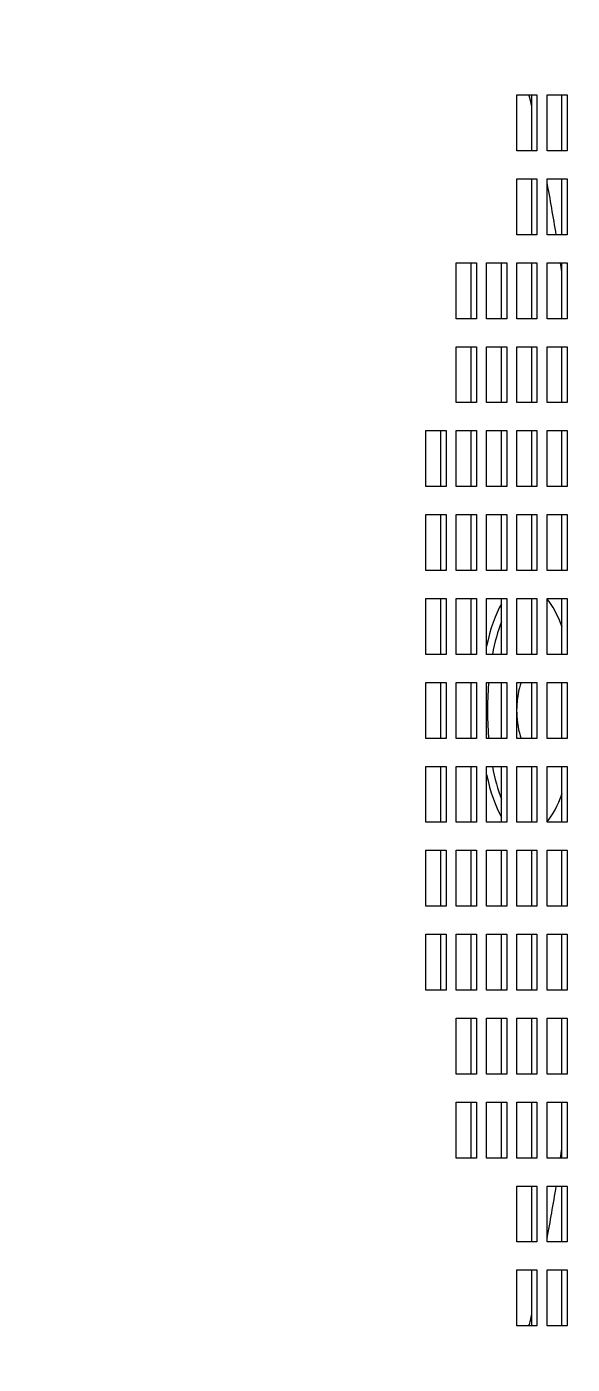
# Model space of a CAD drawing. Header units: millimetres. Extents: x -4172 to 126100, y -2 to 142133.
# Drawn here: x 66007.4 to 66104.9, y 43600.7 to 43839.8 of the extents above; entities that cross this region are included whole.
import ezdxf

# ---------------------------------------------------------------- set-up
doc = ezdxf.new("R2010")
doc.units = ezdxf.units.MM
doc.header["$LTSCALE"] = 100
doc.layers.add('Visible', color=7, linetype='Continuous', lineweight=25)

msp = doc.modelspace()

# ---------------------------------------------------------------- linework, layer by layer
at = {"layer": 'Visible'}
for p, q in [((66095.01, 43827.58), (66098.62, 43827.58)), ((66095.01, 43817.58), (66095.01, 43827.58)), ((66097.69, 43817.58), (66097.69, 43827.58)), ((66098.62, 43827.58), (66098.62, 43817.58)), ((66100.43, 43817.58), (66100.43, 43827.58)), ((66100.43, 43827.58), (66104.04, 43827.58)), ((66103.1, 43817.58), (66103.1, 43827.58)), ((66104.04, 43827.58), (66104.04, 43817.58)), ((66098.62, 43817.58), (66095.01, 43817.58)), ((66104.04, 43817.58), (66100.43, 43817.58)), ((66095.01, 43812.58), (66098.62, 43812.58)), ((66095.01, 43802.58), (66095.01, 43812.58)), ((66097.69, 43802.58), (66097.69, 43812.58)), ((66098.62, 43812.58), (66098.62, 43802.58)), ((66100.43, 43802.58), (66100.43, 43812.58)), ((66100.43, 43812.58), (66104.04, 43812.58)), ((66103.1, 43802.58), (66103.1, 43812.58)), ((66104.04, 43812.58), (66104.04, 43802.58)), ((66098.62, 43802.58), (66095.01, 43802.58)), ((66104.04, 43802.58), (66100.43, 43802.58)), ((66084.19, 43787.58), (66084.19, 43797.58)), ((66084.19, 43797.58), (66087.8, 43797.58)), ((66086.86, 43787.58), (66086.86, 43797.58)), ((66087.8, 43797.58), (66087.8, 43787.58)), ((66089.6, 43787.58), (66089.6, 43797.58)), ((66089.6, 43797.58), (66093.21, 43797.58)), ((66092.28, 43787.58), (66092.28, 43797.58)), ((66093.21, 43797.58), (66093.21, 43787.58)), ((66095.01, 43787.58), (66095.01, 43797.58)), ((66095.01, 43797.58), (66098.62, 43797.58)), ((66097.69, 43787.58), (66097.69, 43797.58)), ((66098.62, 43797.58), (66098.62, 43787.58)), ((66100.43, 43797.58), (66104.04, 43797.58)), ((66100.43, 43787.58), (66100.43, 43797.58)), ((66103.1, 43787.58), (66103.1, 43797.58)), ((66104.04, 43797.58), (66104.04, 43787.58)), ((66087.8, 43787.58), (66084.19, 43787.58)), ((66093.21, 43787.58), (66089.6, 43787.58)), ((66098.62, 43787.58), (66095.01, 43787.58)), ((66104.04, 43787.58), (66100.43, 43787.58)), ((66084.19, 43772.58), (66084.19, 43782.58)), ((66084.19, 43782.58), (66087.8, 43782.58)), ((66086.86, 43772.58), (66086.86, 43782.58)), ((66087.8, 43782.58), (66087.8, 43772.58)), ((66089.6, 43772.58), (66089.6, 43782.58)), ((66089.6, 43782.58), (66093.21, 43782.58)), ((66092.28, 43772.58), (66092.28, 43782.58)), ((66093.21, 43782.58), (66093.21, 43772.58)), ((66095.01, 43772.58), (66095.01, 43782.58)), ((66095.01, 43782.58), (66098.62, 43782.58)), ((66097.69, 43772.58), (66097.69, 43782.58)), ((66098.62, 43782.58), (66098.62, 43772.58)), ((66100.43, 43782.58), (66104.04, 43782.58)), ((66100.43, 43772.58), (66100.43, 43782.58)), ((66103.1, 43772.58), (66103.1, 43782.58)), ((66104.04, 43782.58), (66104.04, 43772.58)), ((66087.8, 43772.58), (66084.19, 43772.58)), ((66093.21, 43772.58), (66089.6, 43772.58)), ((66098.62, 43772.58), (66095.01, 43772.58)), ((66104.04, 43772.58), (66100.43, 43772.58)), ((66078.77, 43757.58), (66078.77, 43767.58)), ((66078.77, 43767.58), (66082.38, 43767.58)), ((66081.45, 43757.58), (66081.45, 43767.58)), ((66082.38, 43767.58), (66082.38, 43757.58)), ((66084.19, 43767.58), (66087.8, 43767.58)), ((66084.19, 43757.58), (66084.19, 43767.58)), ((66086.86, 43757.58), (66086.86, 43767.58)), ((66087.8, 43767.58), (66087.8, 43757.58)), ((66089.6, 43757.58), (66089.6, 43767.58)), ((66089.6, 43767.58), (66093.21, 43767.58)), ((66092.28, 43757.58), (66092.28, 43767.58)), ((66093.21, 43767.58), (66093.21, 43757.58)), ((66095.01, 43757.58), (66095.01, 43767.58)), ((66095.01, 43767.58), (66098.62, 43767.58)), ((66097.69, 43757.58), (66097.69, 43767.58)), ((66098.62, 43767.58), (66098.62, 43757.58)), ((66100.43, 43757.58), (66100.43, 43767.58)), ((66100.43, 43767.58), (66104.04, 43767.58)), ((66103.1, 43757.58), (66103.1, 43767.58)), ((66104.04, 43767.58), (66104.04, 43757.58)), ((66082.38, 43757.58), (66078.77, 43757.58)), ((66087.8, 43757.58), (66084.19, 43757.58)), ((66093.21, 43757.58), (66089.6, 43757.58)), ((66098.62, 43757.58), (66095.01, 43757.58)), ((66104.04, 43757.58), (66100.43, 43757.58)), ((66078.77, 43742.58), (66078.77, 43752.58)), ((66078.77, 43752.58), (66082.38, 43752.58)), ((66081.45, 43742.58), (66081.45, 43752.58)), ((66082.38, 43752.58), (66082.38, 43742.58)), ((66084.19, 43752.58), (66087.8, 43752.58)), ((66084.19, 43742.58), (66084.19, 43752.58)), ((66086.86, 43742.58), (66086.86, 43752.58)), ((66087.8, 43752.58), (66087.8, 43742.58)), ((66089.6, 43742.58), (66089.6, 43752.58)), ((66089.6, 43752.58), (66093.21, 43752.58)), ((66092.28, 43742.58), (66092.28, 43752.58)), ((66093.21, 43752.58), (66093.21, 43742.58)), ((66095.01, 43742.58), (66095.01, 43752.58)), ((66095.01, 43752.58), (66098.62, 43752.58)), ((66097.69, 43742.58), (66097.69, 43752.58)), ((66098.62, 43752.58), (66098.62, 43742.58)), ((66100.43, 43742.58), (66100.43, 43752.58)), ((66100.43, 43752.58), (66104.04, 43752.58)), ((66103.1, 43742.58), (66103.1, 43752.58)), ((66104.04, 43752.58), (66104.04, 43742.58)), ((66082.38, 43742.58), (66078.77, 43742.58)), ((66087.8, 43742.58), (66084.19, 43742.58)), ((66093.21, 43742.58), (66089.6, 43742.58)), ((66098.62, 43742.58), (66095.01, 43742.58)), ((66104.04, 43742.58), (66100.43, 43742.58)), ((66078.77, 43727.58), (66078.77, 43737.58)), ((66078.77, 43737.58), (66082.38, 43737.58)), ((66081.45, 43727.58), (66081.45, 43737.58)), ((66082.38, 43737.58), (66082.38, 43727.58)), ((66084.19, 43737.58), (66087.8, 43737.58)), ((66084.19, 43727.58), (66084.19, 43737.58)), ((66086.86, 43727.58), (66086.86, 43737.58)), ((66087.8, 43737.58), (66087.8, 43727.58)), ((66089.6, 43727.58), (66089.6, 43737.58)), ((66089.6, 43737.58), (66093.21, 43737.58)), ((66092.28, 43727.58), (66092.28, 43737.58)), ((66093.21, 43737.58), (66093.21, 43727.58)), ((66095.01, 43727.58), (66095.01, 43737.58)), ((66095.01, 43737.58), (66098.62, 43737.58)), ((66097.69, 43727.58), (66097.69, 43737.58)), ((66098.62, 43737.58), (66098.62, 43727.58)), ((66100.43, 43727.58), (66100.43, 43737.58)), ((66100.43, 43737.58), (66104.04, 43737.58)), ((66100.51, 43737.38), (66100.43, 43737.47)), ((66103.1, 43727.58), (66103.1, 43737.58)), ((66104.04, 43737.58), (66104.04, 43727.58)), ((66082.38, 43727.58), (66078.77, 43727.58)), ((66087.8, 43727.58), (66084.19, 43727.58)), ((66093.21, 43727.58), (66089.6, 43727.58)), ((66098.62, 43727.58), (66095.01, 43727.58)), ((66104.04, 43727.58), (66100.43, 43727.58)), ((66078.77, 43712.58), (66078.77, 43722.58)), ((66078.77, 43722.58), (66082.38, 43722.58)), ((66081.45, 43712.58), (66081.45, 43722.58)), ((66082.38, 43722.58), (66082.38, 43712.58)), ((66084.19, 43722.58), (66087.8, 43722.58)), ((66084.19, 43712.58), (66084.19, 43722.58)), ((66086.86, 43712.58), (66086.86, 43722.58)), ((66087.8, 43722.58), (66087.8, 43712.58)), ((66089.6, 43722.58), (66093.21, 43722.58)), ((66089.6, 43712.58), (66089.6, 43722.58)), ((66092.28, 43712.58), (66092.28, 43722.58)), ((66093.21, 43722.58), (66093.21, 43712.58)), ((66095.01, 43722.58), (66098.62, 43722.58)), ((66095.01, 43712.58), (66095.01, 43722.58)), ((66097.69, 43712.58), (66097.69, 43722.58)), ((66098.62, 43722.58), (66098.62, 43712.58)), ((66100.43, 43722.58), (66104.04, 43722.58)), ((66100.43, 43712.58), (66100.43, 43722.58)), ((66103.1, 43712.58), (66103.1, 43722.58)), ((66104.04, 43722.58), (66104.04, 43712.58)), ((66082.38, 43712.58), (66078.77, 43712.58)), ((66087.8, 43712.58), (66084.19, 43712.58)), ((66093.21, 43712.58), (66089.6, 43712.58)), ((66098.62, 43712.58), (66095.01, 43712.58)), ((66104.04, 43712.58), (66100.43, 43712.58)), ((66078.77, 43697.58), (66078.77, 43707.58)), ((66078.77, 43707.58), (66082.38, 43707.58)), ((66081.45, 43697.58), (66081.45, 43707.58)), ((66082.38, 43707.58), (66082.38, 43697.58)), ((66084.19, 43707.58), (66087.8, 43707.58)), ((66084.19, 43697.58), (66084.19, 43707.58)), ((66086.86, 43697.58), (66086.86, 43707.58)), ((66087.8, 43707.58), (66087.8, 43697.58)), ((66089.6, 43707.58), (66093.21, 43707.58)), ((66089.6, 43697.58), (66089.6, 43707.58)), ((66092.28, 43697.58), (66092.28, 43707.58)), ((66093.21, 43707.58), (66093.21, 43697.58)), ((66095.01, 43707.58), (66098.62, 43707.58)), ((66095.01, 43697.58), (66095.01, 43707.58)), ((66097.69, 43697.58), (66097.69, 43707.58)), ((66098.62, 43707.58), (66098.62, 43697.58)), ((66100.43, 43707.58), (66104.04, 43707.58)), ((66100.43, 43697.58), (66100.43, 43707.58)), ((66103.1, 43697.58), (66103.1, 43707.58)), ((66104.04, 43707.58), (66104.04, 43697.58)), ((66100.51, 43697.78), (66100.43, 43697.68)), ((66082.38, 43697.58), (66078.77, 43697.58)), ((66087.8, 43697.58), (66084.19, 43697.58)), ((66093.21, 43697.58), (66089.6, 43697.58)), ((66098.62, 43697.58), (66095.01, 43697.58)), ((66104.04, 43697.58), (66100.43, 43697.58)), ((66078.77, 43682.58), (66078.77, 43692.58)), ((66078.77, 43692.58), (66082.38, 43692.58)), ((66081.45, 43682.58), (66081.45, 43692.58)), ((66082.38, 43692.58), (66082.38, 43682.58)), ((66084.19, 43692.58), (66087.8, 43692.58)), ((66084.19, 43682.58), (66084.19, 43692.58)), ((66086.86, 43682.58), (66086.86, 43692.58)), ((66087.8, 43692.58), (66087.8, 43682.58)), ((66089.6, 43692.58), (66093.21, 43692.58)), ((66089.6, 43682.58), (66089.6, 43692.58)), ((66092.28, 43682.58), (66092.28, 43692.58)), ((66093.21, 43692.58), (66093.21, 43682.58)), ((66095.01, 43692.58), (66098.62, 43692.58)), ((66095.01, 43682.58), (66095.01, 43692.58)), ((66097.69, 43682.58), (66097.69, 43692.58)), ((66098.62, 43692.58), (66098.62, 43682.58)), ((66100.43, 43692.58), (66104.04, 43692.58)), ((66100.43, 43682.58), (66100.43, 43692.58)), ((66103.1, 43682.58), (66103.1, 43692.58)), ((66104.04, 43692.58), (66104.04, 43682.58)), ((66082.38, 43682.58), (66078.77, 43682.58)), ((66087.8, 43682.58), (66084.19, 43682.58)), ((66093.21, 43682.58), (66089.6, 43682.58)), ((66098.62, 43682.58), (66095.01, 43682.58)), ((66104.04, 43682.58), (66100.43, 43682.58)), ((66078.77, 43667.58), (66078.77, 43677.58)), ((66078.77, 43677.58), (66082.38, 43677.58)), ((66081.45, 43667.58), (66081.45, 43677.58)), ((66082.38, 43677.58), (66082.38, 43667.58)), ((66084.19, 43677.58), (66087.8, 43677.58)), ((66084.19, 43667.58), (66084.19, 43677.58)), ((66086.86, 43667.58), (66086.86, 43677.58)), ((66087.8, 43677.58), (66087.8, 43667.58)), ((66089.6, 43677.58), (66093.21, 43677.58)), ((66089.6, 43667.58), (66089.6, 43677.58)), ((66092.28, 43667.58), (66092.28, 43677.58)), ((66093.21, 43677.58), (66093.21, 43667.58)), ((66095.01, 43677.58), (66098.62, 43677.58)), ((66095.01, 43667.58), (66095.01, 43677.58)), ((66097.69, 43667.58), (66097.69, 43677.58)), ((66098.62, 43677.58), (66098.62, 43667.58)), ((66100.43, 43677.58), (66104.04, 43677.58)), ((66100.43, 43667.58), (66100.43, 43677.58)), ((66103.1, 43667.58), (66103.1, 43677.58)), ((66104.04, 43677.58), (66104.04, 43667.58)), ((66082.38, 43667.58), (66078.77, 43667.58)), ((66087.8, 43667.58), (66084.19, 43667.58)), ((66093.21, 43667.58), (66089.6, 43667.58)), ((66098.62, 43667.58), (66095.01, 43667.58)), ((66104.04, 43667.58), (66100.43, 43667.58)), ((66084.19, 43662.58), (66087.8, 43662.58)), ((66084.19, 43652.58), (66084.19, 43662.58)), ((66086.86, 43652.58), (66086.86, 43662.58)), ((66087.8, 43662.58), (66087.8, 43652.58)), ((66089.6, 43652.58), (66089.6, 43662.58)), ((66089.6, 43662.58), (66093.21, 43662.58)), ((66092.28, 43652.58), (66092.28, 43662.58)), ((66093.21, 43662.58), (66093.21, 43652.58)), ((66095.01, 43662.58), (66098.62, 43662.58)), ((66095.01, 43652.58), (66095.01, 43662.58)), ((66097.69, 43652.58), (66097.69, 43662.58)), ((66098.62, 43662.58), (66098.62, 43652.58)), ((66100.43, 43662.58), (66104.04, 43662.58)), ((66100.43, 43652.58), (66100.43, 43662.58)), ((66103.1, 43652.58), (66103.1, 43662.58)), ((66104.04, 43662.58), (66104.04, 43652.58)), ((66087.8, 43652.58), (66084.19, 43652.58)), ((66093.21, 43652.58), (66089.6, 43652.58)), ((66098.62, 43652.58), (66095.01, 43652.58)), ((66104.04, 43652.58), (66100.43, 43652.58)), ((66084.19, 43647.58), (66087.8, 43647.58)), ((66084.19, 43637.58), (66084.19, 43647.58)), ((66086.86, 43637.58), (66086.86, 43647.58)), ((66087.8, 43647.58), (66087.8, 43637.58)), ((66089.6, 43637.58), (66089.6, 43647.58)), ((66089.6, 43647.58), (66093.21, 43647.58)), ((66092.28, 43637.58), (66092.28, 43647.58)), ((66093.21, 43647.58), (66093.21, 43637.58)), ((66095.01, 43647.58), (66098.62, 43647.58)), ((66095.01, 43637.58), (66095.01, 43647.58)), ((66097.69, 43637.58), (66097.69, 43647.58)), ((66098.62, 43647.58), (66098.62, 43637.58)), ((66100.43, 43647.58), (66104.04, 43647.58)), ((66100.43, 43637.58), (66100.43, 43647.58)), ((66103.1, 43637.58), (66103.1, 43647.58)), ((66104.04, 43647.58), (66104.04, 43637.58)), ((66087.8, 43637.58), (66084.19, 43637.58)), ((66093.21, 43637.58), (66089.6, 43637.58)), ((66098.62, 43637.58), (66095.01, 43637.58)), ((66104.04, 43637.58), (66100.43, 43637.58)), ((66095.01, 43632.58), (66098.62, 43632.58)), ((66095.01, 43622.58), (66095.01, 43632.58)), ((66097.69, 43622.58), (66097.69, 43632.58)), ((66098.62, 43632.58), (66098.62, 43622.58)), ((66100.43, 43622.58), (66100.43, 43632.58)), ((66100.43, 43632.58), (66104.04, 43632.58)), ((66103.1, 43622.58), (66103.1, 43632.58)), ((66104.04, 43632.58), (66104.04, 43622.58)), ((66098.62, 43622.58), (66095.01, 43622.58)), ((66104.04, 43622.58), (66100.43, 43622.58)), ((66095.01, 43617.58), (66098.62, 43617.58)), ((66095.01, 43607.58), (66095.01, 43617.58)), ((66097.69, 43607.58), (66097.69, 43617.58)), ((66098.62, 43617.58), (66098.62, 43607.58)), ((66100.43, 43607.58), (66100.43, 43617.58)), ((66100.43, 43617.58), (66104.04, 43617.58)), ((66103.1, 43607.58), (66103.1, 43617.58)), ((66104.04, 43617.58), (66104.04, 43607.58)), ((66098.62, 43607.58), (66095.01, 43607.58)), ((66104.04, 43607.58), (66100.43, 43607.58))]:
    msp.add_line(p, q, dxfattribs=at)
for centre, major_axis, ratio, start_param, end_param in [((65886.32, 43717.58), (0, 481.5), 0.795801, 3.280571, 4.993977), ((65886.32, 43717.58), (0, -476.5), 0.795801, 0.130089, 1.81891), ((66057.78, 43651.76), (0, -206.82), 0.360925, 2.583179, 2.586996), ((66034.02, 43717.58), (0, -206.82), 0.360925, 2.120033, 2.12921), ((66034.02, 43717.58), (0, -206.82), 0.360925, 1.994326, 2.045141), ((66034.02, 43717.58), (0, -206.82), 0.360925, 1.959373, 1.967961), ((66096.58, 43717.58), (0, -22.47), 0.360925, 3.700047, 4.176562), ((66097.51, 43717.58), (0, 21.47), 0.360925, 5.476349, 5.896883), ((66097.51, 43717.58), (0, 21.47), 0.360925, 0.74079, 1.086419), ((66097.51, 43717.58), (0, 21.47), 0.360925, 1.335811, 1.805782), ((66097.51, 43717.58), (0, 6.92), 0.360925, 0.762944, 1.521091), ((66097.51, 43717.58), (0, 6.92), 0.360925, 1.620502, 2.378648), ((66097.51, 43717.58), (0, 21.47), 0.360925, 2.055174, 2.400803), ((66096.58, 43717.58), (0, -22.47), 0.360925, 5.248216, 5.724731), ((66097.51, 43717.58), (0, -21.47), 0.360925, 0.386302, 0.806836), ((66034.02, 43717.58), (0, -206.82), 0.360925, 1.173632, 1.18222), ((66034.02, 43717.58), (0, -206.82), 0.360925, 1.096451, 1.147267), ((66034.02, 43717.58), (0, -206.82), 0.360925, 1.012383, 1.02156), ((66057.78, 43783.4), (0, -206.82), 0.360925, 0.554597, 0.558413)]:
    msp.add_ellipse(centre, major_axis=major_axis, ratio=ratio, start_param=start_param, end_param=end_param, dxfattribs=at)

doc.saveas('drawing.dxf')
